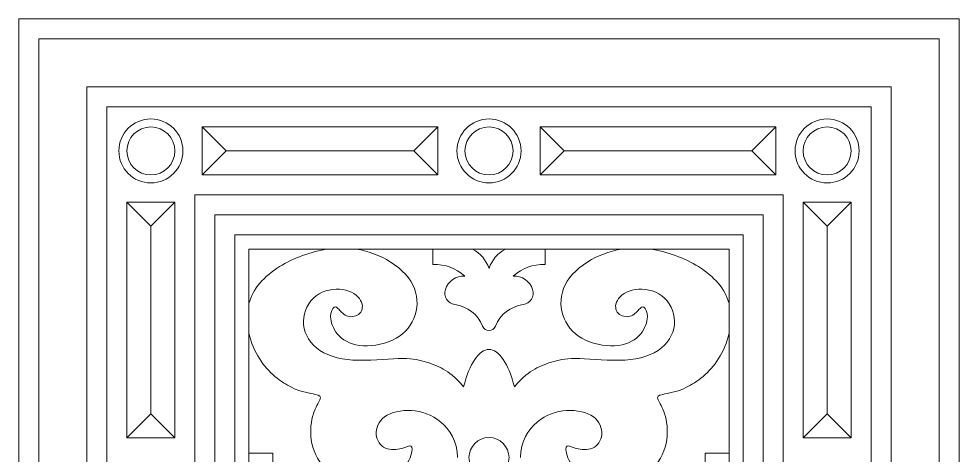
# Model space of a CAD drawing. Header units: millimetres. Extents: x 313 to 609, y -59 to 250.
# Drawn here: x 313.3 to 444.6, y 188.6 to 249.5 of the extents above; entities that cross this region are included whole.
import ezdxf

# ---------------------------------------------------------------- set-up
doc = ezdxf.new("R2010")
doc.units = ezdxf.units.MM
doc.header["$MEASUREMENT"] = 0
doc.layers.add('Default', color=7, linetype='Continuous')

msp = doc.modelspace()

# ---------------------------------------------------------------- linework, layer by layer
at = {"layer": 'Default', "lineweight": 9}
for points, knots in [([(313.2637, -37.0836), (313.2637, -37.0836), (444.551, -37.0836), (444.551, -37.0836), (444.551, -37.0836), (444.551, -37.0836), (444.551, 249.5131), (444.551, 249.5131), (444.551, 249.5131), (444.551, 249.5131), (313.2637, 249.5131), (313.2637, 249.5131), (313.2637, 249.5131), (313.2637, 249.5131), (313.2637, -37.0836), (313.2637, -37.0836)], [0, 0, 0, 0, 0.2, 0.2, 0.2, 0.2, 0.4, 0.4, 0.4, 0.4, 0.6, 0.6, 0.6, 0.6, 1, 1, 1, 1]), ([(316.057, -34.2903), (316.057, -34.2903), (441.7574, -34.2903), (441.7574, -34.2903), (441.7574, -34.2903), (441.7574, -34.2903), (441.7574, 246.7198), (441.7574, 246.7198), (441.7574, 246.7198), (441.7574, 246.7198), (316.057, 246.7198), (316.057, 246.7198), (316.057, 246.7198), (316.057, 246.7198), (316.057, -34.2903), (316.057, -34.2903)], [0, 0, 0, 0, 0.2, 0.2, 0.2, 0.2, 0.4, 0.4, 0.4, 0.4, 0.6, 0.6, 0.6, 0.6, 1, 1, 1, 1]), ([(322.7612, -27.5861), (322.7612, -27.5861), (435.0536, -27.5861), (435.0536, -27.5861), (435.0536, -27.5861), (435.0536, -27.5861), (435.0536, 240.0159), (435.0536, 240.0159), (435.0536, 240.0159), (435.0536, 240.0159), (322.7612, 240.0159), (322.7612, 240.0159), (322.7612, 240.0159), (322.7612, 240.0159), (322.7612, -27.5861), (322.7612, -27.5861)], [0, 0, 0, 0, 0.2, 0.2, 0.2, 0.2, 0.4, 0.4, 0.4, 0.4, 0.6, 0.6, 0.6, 0.6, 1, 1, 1, 1]), ([(325.5545, -24.7928), (325.5545, -24.7928), (432.2602, -24.7928), (432.2602, -24.7928), (432.2602, -24.7928), (432.2602, -24.7928), (432.2602, 237.2226), (432.2602, 237.2226), (432.2602, 237.2226), (432.2602, 237.2226), (325.5545, 237.2226), (325.5545, 237.2226), (325.5545, 237.2226), (325.5545, 237.2226), (325.5545, -24.7928), (325.5545, -24.7928)], [0, 0, 0, 0, 0.2, 0.2, 0.2, 0.2, 0.4, 0.4, 0.4, 0.4, 0.6, 0.6, 0.6, 0.6, 1, 1, 1, 1]), ([(336.1692, 231.0772), (336.1692, 233.5455), (334.1682, 235.5464), (331.6999, 235.5464), (331.6999, 235.5464), (329.2316, 235.5464), (327.2304, 233.5455), (327.2304, 231.0772), (327.2304, 231.0772), (327.2304, 228.6089), (329.2316, 226.6076), (331.6999, 226.6076), (331.6999, 226.6076), (334.1682, 226.6076), (336.1692, 228.6089), (336.1692, 231.0772)], [0, 0, 0, 0, 0.2, 0.2, 0.2, 0.2, 0.4, 0.4, 0.4, 0.4, 0.6, 0.6, 0.6, 0.6, 1, 1, 1, 1]), ([(383.3766, 231.0772), (383.3766, 233.5455), (381.3757, 235.5464), (378.9074, 235.5464), (378.9074, 235.5464), (376.4391, 235.5464), (374.4378, 233.5455), (374.4378, 231.0772), (374.4378, 231.0772), (374.4378, 228.6089), (376.4391, 226.6076), (378.9074, 226.6076), (378.9074, 226.6076), (381.3757, 226.6076), (383.3766, 228.6089), (383.3766, 231.0772)], [0, 0, 0, 0, 0.2, 0.2, 0.2, 0.2, 0.4, 0.4, 0.4, 0.4, 0.6, 0.6, 0.6, 0.6, 1, 1, 1, 1]), ([(421.6456, 231.0772), (421.6456, 233.5455), (423.6465, 235.5464), (426.1148, 235.5464), (426.1148, 235.5464), (428.5831, 235.5464), (430.5843, 233.5455), (430.5843, 231.0772), (430.5843, 231.0772), (430.5843, 228.6089), (428.5831, 226.6076), (426.1148, 226.6076), (426.1148, 226.6076), (423.6465, 226.6076), (421.6456, 228.6089), (421.6456, 231.0772)], [0, 0, 0, 0, 0.2, 0.2, 0.2, 0.2, 0.4, 0.4, 0.4, 0.4, 0.6, 0.6, 0.6, 0.6, 1, 1, 1, 1]), ([(335.052, 231.0772), (335.052, 232.9283), (333.5511, 234.4292), (331.6999, 234.4292), (331.6999, 234.4292), (329.8485, 234.4292), (328.3479, 232.9283), (328.3479, 231.0772), (328.3479, 231.0772), (328.3479, 229.2257), (329.8485, 227.7251), (331.6999, 227.7251), (331.6999, 227.7251), (333.5511, 227.7251), (335.052, 229.2257), (335.052, 231.0772)], [0, 0, 0, 0, 0.2, 0.2, 0.2, 0.2, 0.4, 0.4, 0.4, 0.4, 0.6, 0.6, 0.6, 0.6, 1, 1, 1, 1]), ([(338.8572, 234.4292), (338.8572, 234.4292), (342.2093, 231.0772), (342.2093, 231.0772), (342.2093, 231.0772), (342.2093, 231.0772), (338.8572, 227.7251), (338.8572, 227.7251)], [0, 0, 0, 0, 0.33333333, 0.33333333, 0.33333333, 0.33333333, 1, 1, 1, 1]), ([(371.7501, 234.4292), (371.7501, 234.4292), (368.398, 231.0772), (368.398, 231.0772), (368.398, 231.0772), (368.398, 231.0772), (371.7501, 227.7251), (371.7501, 227.7251)], [0, 0, 0, 0, 0.33333333, 0.33333333, 0.33333333, 0.33333333, 1, 1, 1, 1]), ([(382.2594, 231.0772), (382.2594, 232.9283), (380.7585, 234.4292), (378.9074, 234.4292), (378.9074, 234.4292), (377.0562, 234.4292), (375.5553, 232.9283), (375.5553, 231.0772), (375.5553, 231.0772), (375.5553, 229.2257), (377.0562, 227.7251), (378.9074, 227.7251), (378.9074, 227.7251), (380.7585, 227.7251), (382.2594, 229.2257), (382.2594, 231.0772)], [0, 0, 0, 0, 0.2, 0.2, 0.2, 0.2, 0.4, 0.4, 0.4, 0.4, 0.6, 0.6, 0.6, 0.6, 1, 1, 1, 1]), ([(386.0647, 234.4292), (386.0647, 234.4292), (389.4167, 231.0772), (389.4167, 231.0772), (389.4167, 231.0772), (389.4167, 231.0772), (386.0647, 227.7251), (386.0647, 227.7251)], [0, 0, 0, 0, 0.33333333, 0.33333333, 0.33333333, 0.33333333, 1, 1, 1, 1]), ([(418.9575, 234.4292), (418.9575, 234.4292), (415.6055, 231.0772), (415.6055, 231.0772), (415.6055, 231.0772), (415.6055, 231.0772), (418.9575, 227.7251), (418.9575, 227.7251)], [0, 0, 0, 0, 0.33333333, 0.33333333, 0.33333333, 0.33333333, 1, 1, 1, 1]), ([(422.7627, 231.0772), (422.7627, 232.9283), (424.2637, 234.4292), (426.1148, 234.4292), (426.1148, 234.4292), (427.9663, 234.4292), (429.4669, 232.9283), (429.4669, 231.0772), (429.4669, 231.0772), (429.4669, 229.2257), (427.9663, 227.7251), (426.1148, 227.7251), (426.1148, 227.7251), (424.2637, 227.7251), (422.7627, 229.2257), (422.7627, 231.0772)], [0, 0, 0, 0, 0.2, 0.2, 0.2, 0.2, 0.4, 0.4, 0.4, 0.4, 0.6, 0.6, 0.6, 0.6, 1, 1, 1, 1]), ([(337.845, -12.502), (337.845, -12.502), (419.9694, -12.502), (419.9694, -12.502), (419.9694, -12.502), (419.9694, -12.502), (419.9694, 224.9318), (419.9694, 224.9318), (419.9694, 224.9318), (419.9694, 224.9318), (337.845, 224.9318), (337.845, 224.9318), (337.845, 224.9318), (337.845, 224.9318), (337.845, -12.502), (337.845, -12.502)], [0, 0, 0, 0, 0.2, 0.2, 0.2, 0.2, 0.4, 0.4, 0.4, 0.4, 0.6, 0.6, 0.6, 0.6, 1, 1, 1, 1]), ([(335.052, 223.9196), (335.052, 223.9196), (331.6999, 220.5675), (331.6999, 220.5675), (331.6999, 220.5675), (331.6999, 220.5675), (328.3479, 223.9196), (328.3479, 223.9196)], [0, 0, 0, 0, 0.33333333, 0.33333333, 0.33333333, 0.33333333, 1, 1, 1, 1]), ([(422.7627, 223.9196), (422.7627, 223.9196), (426.1148, 220.5675), (426.1148, 220.5675), (426.1148, 220.5675), (426.1148, 220.5675), (429.4669, 223.9196), (429.4669, 223.9196)], [0, 0, 0, 0, 0.33333333, 0.33333333, 0.33333333, 0.33333333, 1, 1, 1, 1]), ([(340.6387, -9.7089), (340.6387, -9.7089), (417.1761, -9.7089), (417.1761, -9.7089), (417.1761, -9.7089), (417.1761, -9.7089), (417.1761, 222.1384), (417.1761, 222.1384), (417.1761, 222.1384), (417.1761, 222.1384), (340.6387, 222.1384), (340.6387, 222.1384), (340.6387, 222.1384), (340.6387, 222.1384), (340.6387, -9.7089), (340.6387, -9.7089)], [0, 0, 0, 0, 0.2, 0.2, 0.2, 0.2, 0.4, 0.4, 0.4, 0.4, 0.6, 0.6, 0.6, 0.6, 1, 1, 1, 1]), ([(343.4317, -6.9156), (343.4317, -6.9156), (414.3827, -6.9156), (414.3827, -6.9156), (414.3827, -6.9156), (414.3827, -6.9156), (414.3827, 219.3451), (414.3827, 219.3451), (414.3827, 219.3451), (414.3827, 219.3451), (343.4317, 219.3451), (343.4317, 219.3451), (343.4317, 219.3451), (343.4317, 219.3451), (343.4317, -6.9156), (343.4317, -6.9156)], [0, 0, 0, 0, 0.2, 0.2, 0.2, 0.2, 0.4, 0.4, 0.4, 0.4, 0.6, 0.6, 0.6, 0.6, 1, 1, 1, 1]), ([(345.3873, 209.793), (345.9599, 211.8467), (347.4757, 213.5719), (349.6548, 214.9266), (349.6548, 214.9266), (351.597, 216.1339), (354.0662, 217.047), (356.4322, 217.3898)], [0, 0, 0, 0, 0.33333333, 0.33333333, 0.33333333, 0.33333333, 1, 1, 1, 1]), ([(345.3873, -4.96), (345.3873, -4.96), (412.4275, -4.96), (412.4275, -4.96), (412.4275, -4.96), (412.4275, -4.96), (412.4275, 217.3898), (412.4275, 217.3898), (412.4275, 217.3898), (412.4275, 217.3898), (345.3873, 217.3898), (345.3873, 217.3898), (345.3873, 217.3898), (345.3873, 217.3898), (345.3873, -4.96), (345.3873, -4.96)], [0, 0, 0, 0, 0.2, 0.2, 0.2, 0.2, 0.4, 0.4, 0.4, 0.4, 0.6, 0.6, 0.6, 0.6, 1, 1, 1, 1]), ([(360.3083, 217.3898), (362.1853, 217.0986), (363.8188, 216.4094), (365.0993, 215.6202), (365.0993, 215.6202), (366.8642, 214.5324), (367.9579, 213.2542), (368.4849, 211.8705), (368.4849, 211.8705), (369.0122, 210.487), (368.9725, 208.9979), (368.4256, 207.7067), (368.4256, 207.7067), (367.8787, 206.4152), (366.8247, 205.3214), (365.4146, 204.6559), (365.4146, 204.6559), (364.0047, 203.9907), (362.239, 203.7532), (360.8442, 203.9406), (360.8442, 203.9406), (359.4495, 204.1278), (358.4257, 204.7393), (357.7671, 205.5098), (357.7671, 205.5098), (357.1087, 206.2802), (356.8154, 207.2094), (356.8003, 207.9184), (356.8003, 207.9184), (356.7851, 208.6272), (357.0479, 209.1157), (357.2715, 209.2743), (357.2715, 209.2743), (357.4951, 209.4327), (357.6796, 209.2616), (357.9696, 208.9452), (357.9696, 208.9452), (358.2594, 208.629), (358.6547, 208.1679), (359.2015, 208.0098), (359.2015, 208.0098), (359.7484, 207.8514), (360.4468, 207.9964), (360.8552, 208.4182), (360.8552, 208.4182), (361.2639, 208.8399), (361.3825, 209.5383), (360.9881, 210.2183), (360.9881, 210.2183), (360.5936, 210.898), (359.6861, 211.5597), (358.4984, 211.748), (358.4984, 211.748), (357.3107, 211.9363), (355.8421, 211.6513), (354.7688, 210.842), (354.7688, 210.842), (353.6955, 210.0324), (353.017, 208.6981), (352.9992, 207.3304), (352.9992, 207.3304), (352.9814, 205.9626), (353.6241, 204.5616), (354.8281, 203.5776), (354.8281, 203.5776), (356.0325, 202.5939), (357.7982, 202.0272), (359.9198, 201.8887), (359.9198, 201.8887), (362.0412, 201.7505), (364.5187, 202.0402), (366.2367, 202.0963), (366.2367, 202.0963), (367.9546, 202.1523), (368.9131, 201.9747), (369.8476, 201.7072), (369.8476, 201.7072), (370.7821, 201.4397), (371.6925, 201.0826), (372.5259, 200.6256), (372.5259, 200.6256), (373.3592, 200.1686), (374.1155, 199.612), (375.3551, 198.1413)], [0, 0, 0, 0, 0.04545455, 0.04545455, 0.04545455, 0.04545455, 0.09090909, 0.09090909, 0.09090909, 0.09090909, 0.13636364, 0.13636364, 0.13636364, 0.13636364, 0.18181818, 0.18181818, 0.18181818, 0.18181818, 0.22727273, 0.22727273, 0.22727273, 0.22727273, 0.27272727, 0.27272727, 0.27272727, 0.27272727, 0.31818182, 0.31818182, 0.31818182, 0.31818182, 0.36363636, 0.36363636, 0.36363636, 0.36363636, 0.40909091, 0.40909091, 0.40909091, 0.40909091, 0.45454545, 0.45454545, 0.45454545, 0.45454545, 0.5, 0.5, 0.5, 0.5, 0.54545455, 0.54545455, 0.54545455, 0.54545455, 0.59090909, 0.59090909, 0.59090909, 0.59090909, 0.63636364, 0.63636364, 0.63636364, 0.63636364, 0.68181818, 0.68181818, 0.68181818, 0.68181818, 0.72727273, 0.72727273, 0.72727273, 0.72727273, 0.77272727, 0.77272727, 0.77272727, 0.77272727, 0.81818182, 0.81818182, 0.81818182, 0.81818182, 0.86363636, 0.86363636, 0.86363636, 0.86363636, 0.90909091, 0.90909091, 0.90909091, 0.90909091, 1, 1, 1, 1]), ([(397.5064, 217.3898), (395.6295, 217.0986), (393.9957, 216.4094), (392.7154, 215.6202), (392.7154, 215.6202), (390.9506, 214.5324), (389.8568, 213.2542), (389.3295, 211.8705), (389.3295, 211.8705), (388.8025, 210.487), (388.842, 208.9979), (389.3889, 207.7067), (389.3889, 207.7067), (389.9357, 206.4152), (390.99, 205.3214), (392.3999, 204.6559), (392.3999, 204.6559), (393.81, 203.9907), (395.5758, 203.7532), (396.9705, 203.9406), (396.9705, 203.9406), (398.3653, 204.1278), (399.389, 204.7393), (400.0474, 205.5098), (400.0474, 205.5098), (400.7061, 206.2802), (400.9994, 207.2094), (401.0145, 207.9184), (401.0145, 207.9184), (401.0296, 208.6272), (400.7668, 209.1157), (400.5432, 209.2743), (400.5432, 209.2743), (400.3196, 209.4327), (400.1352, 209.2616), (399.8451, 208.9452), (399.8451, 208.9452), (399.5554, 208.629), (399.1601, 208.1679), (398.6132, 208.0098), (398.6132, 208.0098), (398.0663, 207.8514), (397.3679, 207.9964), (396.9593, 208.4182), (396.9593, 208.4182), (396.5509, 208.8399), (396.4323, 209.5383), (396.8267, 210.2183), (396.8267, 210.2183), (397.2211, 210.898), (398.1283, 211.5597), (399.3163, 211.748), (399.3163, 211.748), (400.5041, 211.9363), (401.9727, 211.6513), (403.0459, 210.842), (403.0459, 210.842), (404.1192, 210.0324), (404.7978, 208.6981), (404.8155, 207.3304), (404.8155, 207.3304), (404.8333, 205.9626), (404.1907, 204.5616), (402.9863, 203.5776), (402.9863, 203.5776), (401.7823, 202.5939), (400.0165, 202.0272), (397.8949, 201.8887), (397.8949, 201.8887), (395.7733, 201.7505), (393.2961, 202.0402), (391.5781, 202.0963), (391.5781, 202.0963), (389.8601, 202.1523), (388.9016, 201.9747), (387.9671, 201.7072), (387.9671, 201.7072), (387.0326, 201.4397), (386.1222, 201.0826), (385.2888, 200.6256), (385.2888, 200.6256), (384.4555, 200.1686), (383.6993, 199.612), (382.4596, 198.1413)], [0, 0, 0, 0, 0.04545455, 0.04545455, 0.04545455, 0.04545455, 0.09090909, 0.09090909, 0.09090909, 0.09090909, 0.13636364, 0.13636364, 0.13636364, 0.13636364, 0.18181818, 0.18181818, 0.18181818, 0.18181818, 0.22727273, 0.22727273, 0.22727273, 0.22727273, 0.27272727, 0.27272727, 0.27272727, 0.27272727, 0.31818182, 0.31818182, 0.31818182, 0.31818182, 0.36363636, 0.36363636, 0.36363636, 0.36363636, 0.40909091, 0.40909091, 0.40909091, 0.40909091, 0.45454545, 0.45454545, 0.45454545, 0.45454545, 0.5, 0.5, 0.5, 0.5, 0.54545455, 0.54545455, 0.54545455, 0.54545455, 0.59090909, 0.59090909, 0.59090909, 0.59090909, 0.63636364, 0.63636364, 0.63636364, 0.63636364, 0.68181818, 0.68181818, 0.68181818, 0.68181818, 0.72727273, 0.72727273, 0.72727273, 0.72727273, 0.77272727, 0.77272727, 0.77272727, 0.77272727, 0.81818182, 0.81818182, 0.81818182, 0.81818182, 0.86363636, 0.86363636, 0.86363636, 0.86363636, 0.90909091, 0.90909091, 0.90909091, 0.90909091, 1, 1, 1, 1]), ([(412.4275, 209.793), (411.8548, 211.8467), (410.3388, 213.5719), (408.1599, 214.9266), (408.1599, 214.9266), (406.2177, 216.1339), (403.7485, 217.047), (401.3825, 217.3898)], [0, 0, 0, 0, 0.33333333, 0.33333333, 0.33333333, 0.33333333, 1, 1, 1, 1]), ([(374.52, 188.2823), (374.52, 190.5641), (373.4328, 192.1818), (372.1777, 193.232), (372.1777, 193.232), (370.9227, 194.2824), (369.4995, 194.7652), (368.0759, 194.8503), (368.0759, 194.8503), (366.6521, 194.9351), (365.228, 194.6223), (364.3404, 193.9749), (364.3404, 193.9749), (363.4528, 193.3275), (363.1023, 192.3455), (363.1722, 191.4968), (363.1722, 191.4968), (363.2419, 190.648), (363.7322, 189.9327), (364.4404, 189.6154), (364.4404, 189.6154), (365.1486, 189.2983), (366.0744, 189.3793), (366.7319, 189.5561), (366.7319, 189.5561), (367.3897, 189.7331), (367.7794, 190.0057), (367.9959, 189.8965), (367.9959, 189.8965), (368.2124, 189.7871), (368.256, 189.2957), (368.0021, 188.5584), (368.0021, 188.5584), (367.7485, 187.8212), (367.1975, 186.8383), (365.841, 186.0519), (365.841, 186.0519), (364.4843, 185.2654), (362.322, 184.6758), (360.3914, 184.8579), (360.3914, 184.8579), (358.4607, 185.04), (356.762, 185.9937), (355.6831, 187.2179), (355.6831, 187.2179), (354.6042, 188.4422), (354.1454, 189.9366), (354.0387, 191.2868), (354.0387, 191.2868), (353.9319, 192.6368), (354.1774, 193.8432), (354.5028, 194.713), (354.5028, 194.713), (354.8284, 195.5828), (355.2341, 196.1164), (355.3498, 196.4622), (355.3498, 196.4622), (355.4657, 196.808), (355.2919, 196.9657), (354.625, 197.1099), (354.625, 197.1099), (353.9577, 197.254), (352.7972, 197.3845), (351.3358, 198.0921), (351.3358, 198.0921), (349.874, 198.8), (348.1109, 200.0853), (346.849, 202.0915), (346.849, 202.0915), (346.1969, 203.128), (345.6785, 204.3573), (345.3873, 205.6251)], [0, 0, 0, 0, 0.05263158, 0.05263158, 0.05263158, 0.05263158, 0.10526316, 0.10526316, 0.10526316, 0.10526316, 0.15789474, 0.15789474, 0.15789474, 0.15789474, 0.21052632, 0.21052632, 0.21052632, 0.21052632, 0.26315789, 0.26315789, 0.26315789, 0.26315789, 0.31578947, 0.31578947, 0.31578947, 0.31578947, 0.36842105, 0.36842105, 0.36842105, 0.36842105, 0.42105263, 0.42105263, 0.42105263, 0.42105263, 0.47368421, 0.47368421, 0.47368421, 0.47368421, 0.52631579, 0.52631579, 0.52631579, 0.52631579, 0.57894737, 0.57894737, 0.57894737, 0.57894737, 0.63157895, 0.63157895, 0.63157895, 0.63157895, 0.68421053, 0.68421053, 0.68421053, 0.68421053, 0.73684211, 0.73684211, 0.73684211, 0.73684211, 0.78947368, 0.78947368, 0.78947368, 0.78947368, 0.84210526, 0.84210526, 0.84210526, 0.84210526, 0.89473684, 0.89473684, 0.89473684, 0.89473684, 1, 1, 1, 1]), ([(383.2947, 188.2823), (383.2947, 190.5641), (384.382, 192.1818), (385.637, 193.232), (385.637, 193.232), (386.8921, 194.2824), (388.3153, 194.7652), (389.7388, 194.8503), (389.7388, 194.8503), (391.1626, 194.9351), (392.5867, 194.6223), (393.4743, 193.9749), (393.4743, 193.9749), (394.3616, 193.3275), (394.7125, 192.3455), (394.6425, 191.4968), (394.6425, 191.4968), (394.5728, 190.648), (394.0823, 189.9327), (393.3744, 189.6154), (393.3744, 189.6154), (392.6662, 189.2983), (391.7403, 189.3793), (391.0825, 189.5561), (391.0825, 189.5561), (390.425, 189.7331), (390.0354, 190.0057), (389.8189, 189.8965), (389.8189, 189.8965), (389.6021, 189.7871), (389.5588, 189.2957), (389.8126, 188.5584), (389.8126, 188.5584), (390.0662, 187.8212), (390.6169, 186.8383), (391.9737, 186.0519), (391.9737, 186.0519), (393.3305, 185.2654), (395.4927, 184.6758), (397.4234, 184.8579), (397.4234, 184.8579), (399.354, 185.04), (401.0527, 185.9937), (402.1316, 187.2179), (402.1316, 187.2179), (403.2105, 188.4422), (403.6693, 189.9366), (403.7761, 191.2868), (403.7761, 191.2868), (403.8828, 192.6368), (403.6373, 193.8432), (403.3117, 194.713), (403.3117, 194.713), (402.9863, 195.5828), (402.5806, 196.1164), (402.4647, 196.4622), (402.4647, 196.4622), (402.3487, 196.808), (402.5225, 196.9657), (403.1898, 197.1099), (403.1898, 197.1099), (403.8568, 197.254), (405.0172, 197.3845), (406.479, 198.0921), (406.479, 198.0921), (407.9407, 198.8), (409.7035, 200.0853), (410.9657, 202.0915), (410.9657, 202.0915), (411.6178, 203.128), (412.1362, 204.3573), (412.4275, 205.6251)], [0, 0, 0, 0, 0.05263158, 0.05263158, 0.05263158, 0.05263158, 0.10526316, 0.10526316, 0.10526316, 0.10526316, 0.15789474, 0.15789474, 0.15789474, 0.15789474, 0.21052632, 0.21052632, 0.21052632, 0.21052632, 0.26315789, 0.26315789, 0.26315789, 0.26315789, 0.31578947, 0.31578947, 0.31578947, 0.31578947, 0.36842105, 0.36842105, 0.36842105, 0.36842105, 0.42105263, 0.42105263, 0.42105263, 0.42105263, 0.47368421, 0.47368421, 0.47368421, 0.47368421, 0.52631579, 0.52631579, 0.52631579, 0.52631579, 0.57894737, 0.57894737, 0.57894737, 0.57894737, 0.63157895, 0.63157895, 0.63157895, 0.63157895, 0.68421053, 0.68421053, 0.68421053, 0.68421053, 0.73684211, 0.73684211, 0.73684211, 0.73684211, 0.78947368, 0.78947368, 0.78947368, 0.78947368, 0.84210526, 0.84210526, 0.84210526, 0.84210526, 0.89473684, 0.89473684, 0.89473684, 0.89473684, 1, 1, 1, 1]), ([(335.052, 191.027), (335.052, 191.027), (331.6999, 194.3791), (331.6999, 194.3791), (331.6999, 194.3791), (331.6999, 194.3791), (328.3479, 191.027), (328.3479, 191.027)], [0, 0, 0, 0, 0.33333333, 0.33333333, 0.33333333, 0.33333333, 1, 1, 1, 1]), ([(422.7627, 191.027), (422.7627, 191.027), (426.1148, 194.3791), (426.1148, 194.3791), (426.1148, 194.3791), (426.1148, 194.3791), (429.4669, 191.027), (429.4669, 191.027)], [0, 0, 0, 0, 0.33333333, 0.33333333, 0.33333333, 0.33333333, 1, 1, 1, 1]), ([(378.9074, 185.4893), (377.3646, 185.4893), (376.114, 186.7396), (376.114, 188.2823), (376.114, 188.2823), (376.114, 189.8253), (377.3646, 191.076), (378.9074, 191.076)], [0, 0, 0, 0, 0.33333333, 0.33333333, 0.33333333, 0.33333333, 1, 1, 1, 1]), ([(378.9074, 185.4893), (380.4501, 185.4893), (381.7007, 186.7396), (381.7007, 188.2823), (381.7007, 188.2823), (381.7007, 189.8253), (380.4501, 191.076), (378.9074, 191.076)], [0, 0, 0, 0, 0.33333333, 0.33333333, 0.33333333, 0.33333333, 1, 1, 1, 1]), ([(345.3873, 188.8977), (345.3873, 188.8977), (348.7393, 188.8977), (348.7393, 188.8977), (348.7393, 188.8977), (348.7393, 188.8977), (348.7393, 185.9724), (348.7393, 185.9724)], [0, 0, 0, 0, 0.33333333, 0.33333333, 0.33333333, 0.33333333, 1, 1, 1, 1]), ([(412.4275, 188.8977), (412.4275, 188.8977), (409.0754, 188.8977), (409.0754, 188.8977), (409.0754, 188.8977), (409.0754, 188.8977), (409.0754, 185.9724), (409.0754, 185.9724)], [0, 0, 0, 0, 0.33333333, 0.33333333, 0.33333333, 0.33333333, 1, 1, 1, 1])]:
    msp.add_open_spline(points, degree=3, knots=knots, dxfattribs=at)
for points in [[(338.8572, 234.4292), (338.8572, 234.4292), (371.7501, 234.4292), (371.7501, 234.4292)], [(338.8572, 234.4292), (338.8572, 234.4292), (338.8572, 227.7251), (338.8572, 227.7251)], [(371.7501, 227.7251), (371.7501, 227.7251), (371.7501, 234.4292), (371.7501, 234.4292)], [(386.0647, 227.7251), (386.0647, 227.7251), (386.0647, 234.4292), (386.0647, 234.4292)], [(418.9575, 234.4292), (418.9575, 234.4292), (386.0647, 234.4292), (386.0647, 234.4292)], [(418.9575, 234.4292), (418.9575, 234.4292), (418.9575, 227.7251), (418.9575, 227.7251)], [(342.2093, 231.0772), (342.2093, 231.0772), (368.398, 231.0772), (368.398, 231.0772)], [(415.6055, 231.0772), (415.6055, 231.0772), (389.4167, 231.0772), (389.4167, 231.0772)], [(371.7501, 227.7251), (371.7501, 227.7251), (338.8572, 227.7251), (338.8572, 227.7251)], [(386.0647, 227.7251), (386.0647, 227.7251), (418.9575, 227.7251), (418.9575, 227.7251)], [(335.052, 223.9196), (335.052, 223.9196), (328.3479, 223.9196), (328.3479, 223.9196)], [(328.3479, 191.027), (328.3479, 191.027), (328.3479, 223.9196), (328.3479, 223.9196)], [(335.052, 223.9196), (335.052, 223.9196), (335.052, 191.027), (335.052, 191.027)], [(422.7627, 223.9196), (422.7627, 223.9196), (422.7627, 191.027), (422.7627, 191.027)], [(422.7627, 223.9196), (422.7627, 223.9196), (429.4669, 223.9196), (429.4669, 223.9196)], [(429.4669, 191.027), (429.4669, 191.027), (429.4669, 223.9196), (429.4669, 223.9196)], [(331.6999, 220.5675), (331.6999, 220.5675), (331.6999, 194.3791), (331.6999, 194.3791)], [(426.1148, 220.5675), (426.1148, 220.5675), (426.1148, 194.3791), (426.1148, 194.3791)], [(345.3873, 209.793), (345.3873, 209.793), (345.3873, 217.3898), (345.3873, 217.3898)], [(356.4322, 217.3898), (356.4322, 217.3898), (345.3873, 217.3898), (345.3873, 217.3898)], [(371.0855, 217.3898), (371.0855, 217.3898), (360.3083, 217.3898), (360.3083, 217.3898)], [(371.0855, 215.2469), (371.0855, 215.2469), (371.0855, 217.3898), (371.0855, 217.3898)], [(376.6253, 217.3898), (377.7689, 216.7282), (378.4545, 215.9112), (378.9074, 214.67)], [(381.1894, 217.3898), (381.1894, 217.3898), (376.6253, 217.3898), (376.6253, 217.3898)], [(381.1894, 217.3898), (380.0459, 216.7282), (379.3602, 215.9112), (378.9074, 214.67)], [(386.729, 215.2469), (386.729, 215.2469), (386.729, 217.3898), (386.729, 217.3898)], [(397.5064, 217.3898), (397.5064, 217.3898), (386.729, 217.3898), (386.729, 217.3898)], [(412.4275, 217.3898), (412.4275, 217.3898), (401.3825, 217.3898), (401.3825, 217.3898)], [(412.4275, 209.793), (412.4275, 209.793), (412.4275, 217.3898), (412.4275, 217.3898)], [(371.0855, 215.2469), (372.8548, 215.2469), (374.1872, 214.7554), (375.5325, 213.6063)], [(386.729, 215.2469), (384.96, 215.2469), (383.6275, 214.7554), (382.282, 213.6063)], [(375.5325, 213.6063), (374.3038, 213.6816), (373.1819, 212.9093), (372.8133, 211.7349)], [(382.282, 213.6063), (383.5109, 213.6816), (384.6328, 212.9093), (385.0015, 211.7349)], [(374.1416, 209.6364), (373.1454, 209.7749), (372.5123, 210.775), (372.8133, 211.7349)], [(383.6732, 209.6364), (384.6693, 209.7749), (385.3025, 210.775), (385.0015, 211.7349)], [(378.018, 206.6254), (377.3549, 208.2479), (375.878, 209.395), (374.1416, 209.6364)], [(379.7965, 206.6254), (380.4599, 208.2479), (381.9368, 209.395), (383.6732, 209.6364)], [(378.9074, 206.0281), (378.4394, 206.0281), (378.1953, 206.1921), (378.018, 206.6254)], [(378.9074, 206.0281), (379.3753, 206.0281), (379.6194, 206.1921), (379.7965, 206.6254)], [(345.3873, 188.8977), (345.3873, 188.8977), (345.3873, 205.6251), (345.3873, 205.6251)], [(412.4275, 188.8977), (412.4275, 188.8977), (412.4275, 205.6251), (412.4275, 205.6251)], [(378.9074, 203.3855), (377.5565, 203.3855), (376.1446, 201.3688), (375.3551, 198.1413)], [(378.9074, 203.3855), (380.2579, 203.3855), (381.6702, 201.3688), (382.4596, 198.1413)], [(328.3479, 191.027), (328.3479, 191.027), (335.052, 191.027), (335.052, 191.027)], [(429.4669, 191.027), (429.4669, 191.027), (422.7627, 191.027), (422.7627, 191.027)]]:
    msp.add_open_spline(points, degree=3, dxfattribs=at)

doc.saveas('drawing.dxf')
